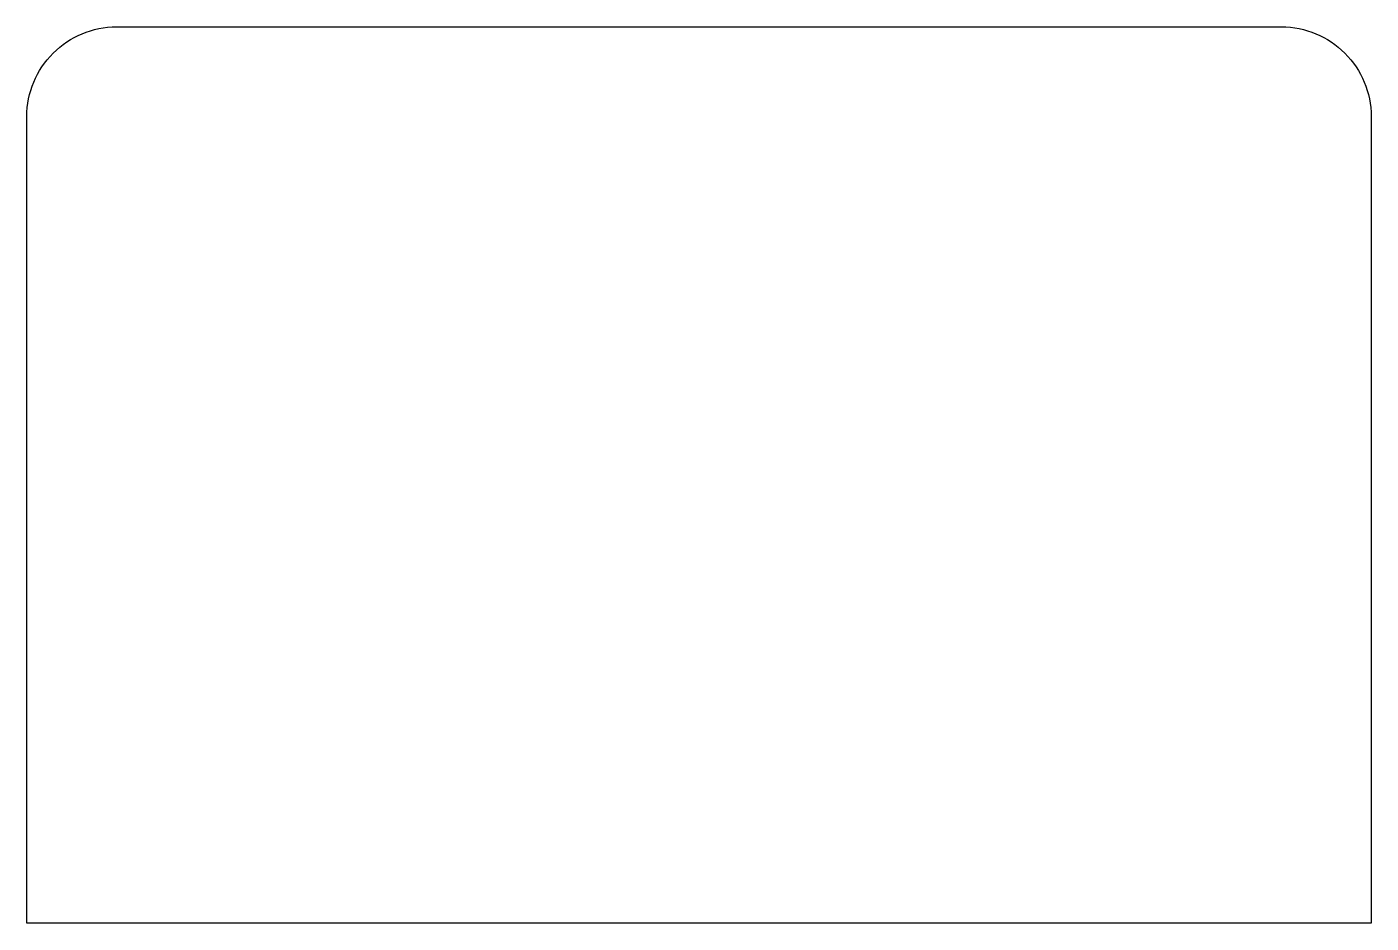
# Model space of a CAD drawing. Header units: metres. Extents: x 0 to 0.3, y 0 to 0.2.
import ezdxf

# ---------------------------------------------------------------- set-up
doc = ezdxf.new("R2010")
doc.units = ezdxf.units.M

msp = doc.modelspace()

# ---------------------------------------------------------------- linework, layer by layer
at = {"flags": 128}
msp.add_lwpolyline([(0.28, 0.2, -0.414214), (0.3, 0.18), (0.3, 0), (0, 0), (0, 0.18, -0.414214), (0.02, 0.2), (0.28, 0.2)], format="xyb", close=True, dxfattribs=at)

doc.saveas('drawing.dxf')
